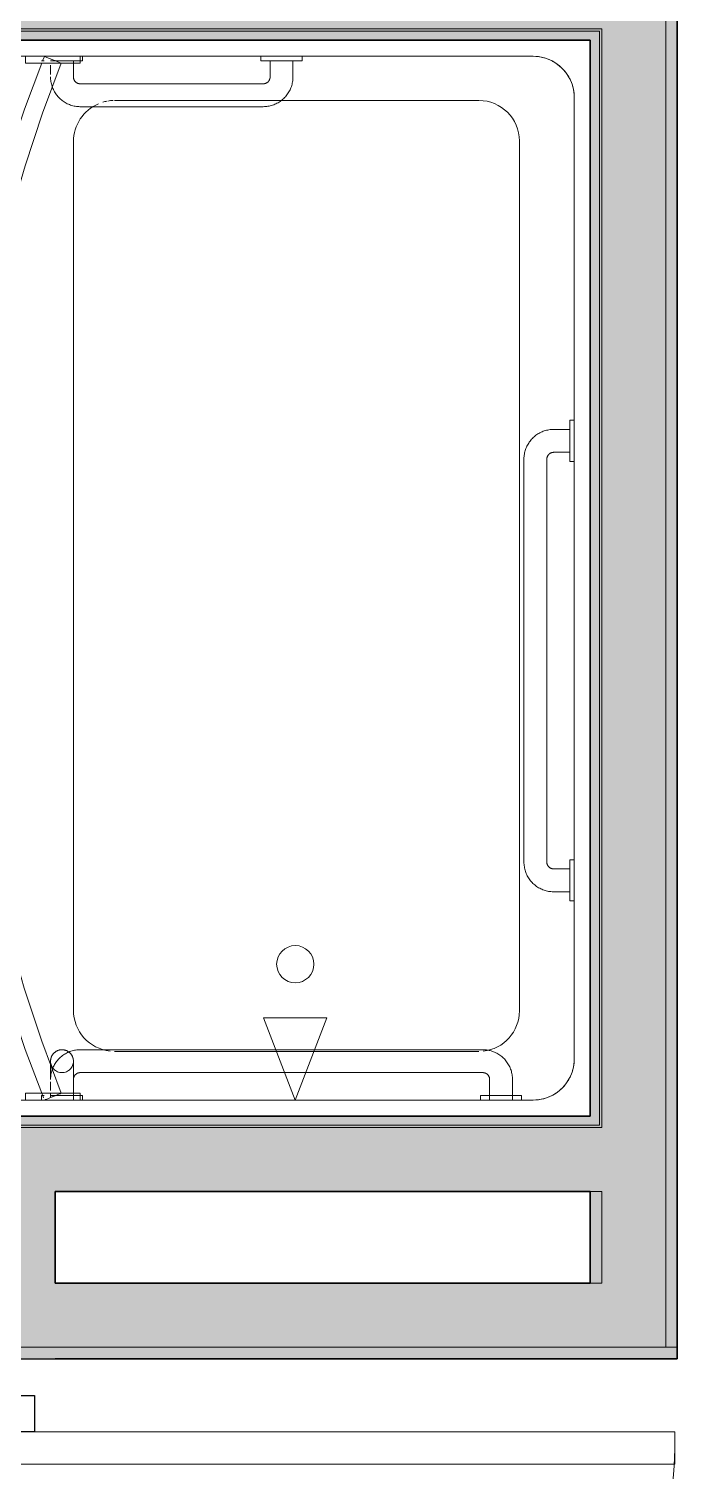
# Model space of a CAD drawing. Header units: inches. Extents: x 6 to 8416, y -388 to 6104.
# Drawn here: x 7042.2 to 7077.7, y 413.3 to 492.1 of the extents above; entities that cross this region are included whole.
import ezdxf

# ---------------------------------------------------------------- set-up
doc = ezdxf.new("R2010")
doc.units = ezdxf.units.IN
doc.header["$MEASUREMENT"] = 0
doc.linetypes.add('Dash 1_16_', pattern=[48, 24, -24])
for name, color, linetype, lineweight in [('A-DOOR', 31, 'Continuous', 18), ('A-DOOR-FRAM', 31, 'Continuous', 25), ('A-GENM', 13, 'Continuous', 18), ('A-WALL', 113, 'Continuous', 25), ('A-WALL-PATT', 111, 'Continuous', 35), ('I-WALL', 2, 'Continuous', 25), ('P-SANR-FIXT', 6, 'Continuous', 18), ('Q-SPCQ', 91, 'Continuous', 18)]:
    doc.layers.add(name, color=color, linetype=linetype, lineweight=lineweight)

# ---------------------------------------------------------------- blocks, each defined once
blk = doc.blocks.new('z Nested-Shower Surround-Tub-Prefab - Variable-V513-LEVEL 3 - PLAN Copy 1 Copy 1')
at = {"layer": 'A-GENM', "lineweight": 9}
for p, q in [((0.125, 33), (0, 33)), ((0, 33), (0, 0)), ((0, 32), (0, 33)), ((0, 33), (0.125, 33)), ((0.125, 0.125), (0.125, 33)), ((0.125, 33), (0.125, 32)), ((60, 33), (59.875, 33)), ((59.875, 33), (59.875, 0.125)), ((59.875, 32), (59.875, 33)), ((59.875, 33), (60, 33)), ((60, 0), (60, 33)), ((60, 33), (60, 32)), ((0, 29.875), (0, 31.865)), ((0.125, 31.865), (0.125, 29.875)), ((59.875, 0.625), (59.875, 31.865)), ((60, 31.865), (60, 0.625)), ((0, 0.625), (0, 29.875)), ((0.125, 29.875), (0.125, 0.625)), ((0, 0), (0, 0.625)), ((0, 0), (60, 0)), ((60, 0), (0, 0)), ((0.125, 0.625), (0.125, 0.312)), ((59.875, 0.125), (0.125, 0.125)), ((0.312, 0.125), (59.688, 0.125)), ((59.875, 0.312), (59.875, 0.625)), ((60, 0.625), (60, 0))]:
    blk.add_line(p, q, dxfattribs=at)
at = {"layer": 'A-GENM'}
for p, q in [((1.5, 32), (0, 32)), ((0, 32), (0, 0)), ((0, 29.875), (0, 32)), ((0.246, 32), (0.625, 32)), ((0.625, 32), (1.5, 32)), ((1.5, 32), (5.826, 32)), ((1.5, 30.75), (1.5, 32)), ((1.5, 30.75), (1.5, 32)), ((1.5, 32), (1.5, 30.75)), ((6.125, 32), (7.228, 32)), ((7.3, 32), (8.252, 32)), ((8.398, 32), (9.275, 32)), ((9.275, 32), (26.125, 32)), ((26.125, 32), (50.725, 32)), ((50.725, 32), (51.148, 32)), ((51.2, 32), (53.966, 32)), ((54.047, 32), (56.125, 32)), ((56.125, 32), (58.5, 32)), ((58.5, 32), (58.5, 30.75)), ((60, 32), (58.5, 32)), ((58.5, 32), (58.5, 30.75)), ((58.5, 30.75), (58.5, 32)), ((58.5, 32), (59.375, 32)), ((59.375, 32), (59.875, 32)), ((60, 0), (60, 32)), ((60, 32), (60, 0.625)), ((1.5, 30), (1.5, 30.75)), ((1.5, 29.25), (1.5, 30.75)), ((1.5, 30.75), (1.5, 30)), ((58.5, 30.75), (58.5, 29.25)), ((58.5, 30.75), (58.5, 29.25)), ((58.5, 29.25), (58.5, 30.75)), ((0, 0.625), (0, 29.875)), ((1.5, 3.75), (1.5, 29.25)), ((58.5, 29.25), (58.5, 3.75)), ((58.5, 29.25), (58.5, 3.75)), ((58.5, 3.75), (58.5, 29.25)), ((1.5, 5.942), (1.5, 29.058)), ((1.5, 29.058), (1.5, 5.942)), ((53.839, 28.873), (6.409, 28.873)), ((4.159, 26.623), (4.159, 17.771)), ((56.089, 18.5), (56.089, 26.623)), ((56.089, 6.712), (56.089, 18.5)), ((4.159, 17.771), (4.159, 15.729)), ((4.159, 15.729), (4.159, 6.712)), ((1.5, 3.75), (1.5, 5.058)), ((1.5, 5.058), (1.5, 3.75)), ((53.877, 4.5), (6.371, 4.5)), ((56.25, 1.5), (3.75, 1.5)), ((56.25, 1.5), (3.75, 1.5)), ((3.75, 1.5), (56.25, 1.5)), ((0, 0), (0, 0.625)), ((0, 0), (60, 0)), ((60, 0), (0, 0)), ((60, 0.625), (60, 0))]:
    blk.add_line(p, q, dxfattribs=at)
blk.add_circle((8.92, 16.75), 1.016, dxfattribs=at)
for centre, radius, start, end in [((6.409, 26.623), 2.25, 90, 173.7582), ((53.839, 26.623), 2.25, 23.01288, 90), ((53.839, 26.623), 2.25, 10.6675, 16.57426), ((53.839, 26.623), 2.25, 1.82866, 9.29916), ((6.371, 6.712), 2.212, 186.09767, 270), ((53.877, 6.712), 2.212, 270, 360), ((3.75, 3.75), 2.25, 180, 195), ((3.75, 3.75), 2.25, 180, 270), ((3.75, 3.75), 2.25, 180, 195), ((3.75, 3.75), 2.25, 195, 200.02868), ((3.75, 3.75), 2.25, 195, 200.02868), ((56.25, 3.75), 2.25, 270, 360), ((56.25, 3.75), 2.25, 339.97132, 345), ((56.25, 3.75), 2.25, 339.97132, 345), ((56.25, 3.75), 2.25, 345, 0), ((56.25, 3.75), 2.25, 345, 360), ((3.75, 3.75), 2.25, 200.02868, 204.97132), ((3.75, 3.75), 2.25, 200.02868, 204.97132), ((3.75, 3.75), 2.25, 204.97132, 210), ((3.75, 3.75), 2.25, 204.97132, 210), ((3.75, 3.75), 2.25, 210, 225), ((3.75, 3.75), 2.25, 210, 225), ((56.25, 3.75), 2.25, 315, 330), ((56.25, 3.75), 2.25, 315, 330), ((56.25, 3.75), 2.25, 330, 335.02868), ((56.25, 3.75), 2.25, 330, 335.02868), ((56.25, 3.75), 2.25, 335.02868, 339.97132), ((56.25, 3.75), 2.25, 335.02868, 339.97132), ((3.75, 3.75), 2.25, 225, 240), ((3.75, 3.75), 2.25, 225, 240), ((3.75, 3.75), 2.25, 240, 245.02868), ((3.75, 3.75), 2.25, 240, 245.02868), ((3.75, 3.75), 2.25, 245.02868, 249.97132), ((3.75, 3.75), 2.25, 245.02868, 249.97132), ((3.75, 3.75), 2.25, 249.97132, 255), ((3.75, 3.75), 2.25, 249.97132, 255), ((3.75, 3.75), 2.25, 255, 270), ((3.75, 3.75), 2.25, 255, 270), ((56.25, 3.75), 2.25, 270, 285), ((56.25, 3.75), 2.25, 270, 285), ((56.25, 3.75), 2.25, 285, 290.02868), ((56.25, 3.75), 2.25, 285, 290.02868), ((56.25, 3.75), 2.25, 290.02868, 294.97132), ((56.25, 3.75), 2.25, 290.02868, 294.97132), ((56.25, 3.75), 2.25, 294.97132, 300), ((56.25, 3.75), 2.25, 294.97132, 300), ((56.25, 3.75), 2.25, 300, 315), ((56.25, 3.75), 2.25, 300, 315)]:
    blk.add_arc(centre, radius, start, end, dxfattribs=at)
blk = doc.blocks.new('z Nested-Shower Grab Bars - Variable-V514-LEVEL 3 - PLAN Copy 1 Copy 1')
at = {"layer": 'A-GENM', "linetype": 'Dash 1_16_', "lineweight": 9}
for p, q in [((0.245, 29.125), (0, 29.125)), ((0, 29.125), (0, 28.974)), ((0, 29.125), (0, 28.974)), ((0.245, 29.125), (0, 29.125)), ((0, 29.125), (0, 28.974)), ((0, 29.125), (0, 28.974)), ((0, 28.795), (0, 28.563)), ((0, 28.795), (0, 28.563)), ((0, 28.795), (0, 28.563)), ((0, 28.795), (0, 28.563)), ((0, 28.625), (0, 28.604)), ((0, 28.625), (0, 28.604)), ((0, 28.604), (0, 28.541)), ((0, 28.604), (0, 28.541)), ((0, 28.541), (0, 27.838)), ((0, 28.541), (0, 28.442)), ((0, 28.503), (0, 28.113)), ((0, 28.503), (0, 28.113)), ((0, 28.503), (0, 28.113)), ((0, 28.442), (0, 28.313)), ((0.375, 28.625), (0.154, 28.625)), ((0.25, 29.087), (0.25, 29.125)), ((0.25, 29.087), (0.25, 29.125)), ((0.25, 29.087), (0.25, 29.125)), ((0.25, 29.087), (0.25, 29.125)), ((0.25, 28.974), (0.25, 29.087)), ((0.25, 28.974), (0.25, 29.087)), ((0.25, 28.974), (0.25, 29.087)), ((0.25, 28.974), (0.25, 29.087)), ((0.25, 28.625), (0.25, 28.442)), ((0.25, 28.625), (0.25, 28.442)), ((0.25, 28.442), (0.25, 28.313)), ((0.25, 28.442), (0.25, 28.313)), ((1.004, 28.625), (0.515, 28.625)), ((1.004, 28.625), (0.515, 28.625)), ((1.143, 28.625), (1.125, 28.625)), ((1.125, 28.625), (1.165, 28.625)), ((1.208, 28.623), (1.143, 28.625)), ((1.165, 28.625), (1.205, 28.625)), ((1.205, 28.625), (1.245, 28.625)), ((1.272, 28.618), (1.208, 28.623)), ((1.245, 28.625), (1.284, 28.625)), ((1.337, 28.611), (1.272, 28.618)), ((1.284, 28.625), (1.324, 28.625)), ((1.324, 28.625), (1.363, 28.625)), ((1.401, 28.601), (1.337, 28.611)), ((1.363, 28.625), (1.401, 28.625)), ((1.401, 28.625), (1.44, 28.625)), ((1.465, 28.589), (1.401, 28.601)), ((1.44, 28.625), (1.477, 28.625)), ((1.528, 28.574), (1.465, 28.589)), ((1.477, 28.625), (1.514, 28.625)), ((1.514, 28.625), (1.551, 28.625)), ((1.591, 28.557), (1.528, 28.574)), ((1.653, 28.537), (1.591, 28.557)), ((1.622, 28.625), (1.656, 28.625)), ((1.714, 28.515), (1.653, 28.537)), ((1.656, 28.625), (1.69, 28.625)), ((1.69, 28.625), (1.722, 28.625)), ((1.774, 28.49), (1.714, 28.515)), ((1.722, 28.625), (1.754, 28.625)), ((1.754, 28.625), (1.784, 28.625)), ((1.833, 28.463), (1.774, 28.49)), ((1.784, 28.625), (1.814, 28.625)), ((1.814, 28.625), (1.842, 28.625)), ((1.891, 28.433), (1.833, 28.463)), ((1.842, 28.625), (1.87, 28.625)), ((1.87, 28.625), (1.896, 28.625)), ((1.948, 28.401), (1.891, 28.433)), ((1.896, 28.625), (1.921, 28.625)), ((1.921, 28.625), (1.944, 28.625)), ((1.944, 28.625), (1.966, 28.625)), ((2.003, 28.367), (1.948, 28.401)), ((2.057, 28.331), (2.003, 28.367)), ((2.057, 28.625), (2.071, 28.625)), ((2.071, 28.625), (2.083, 28.625)), ((2.083, 28.625), (2.094, 28.625)), ((2.124, 28.625), (2.125, 28.625)), ((2.125, 28.625), (2.15, 28.625)), ((2.15, 28.625), (2.175, 28.623)), ((2.175, 28.623), (2.2, 28.621)), ((2.2, 28.621), (2.225, 28.617)), ((2.225, 28.617), (2.249, 28.613)), ((2.249, 28.613), (2.274, 28.607)), ((2.274, 28.607), (2.298, 28.601)), ((2.298, 28.601), (2.322, 28.593)), ((2.322, 28.593), (2.345, 28.585)), ((2.345, 28.585), (2.368, 28.576)), ((2.368, 28.576), (2.391, 28.565)), ((2.391, 28.565), (2.414, 28.554)), ((2.414, 28.554), (2.436, 28.542)), ((2.436, 28.542), (2.457, 28.53)), ((2.457, 28.53), (2.478, 28.516)), ((2.478, 28.516), (2.498, 28.501)), ((2.498, 28.501), (2.518, 28.486)), ((2.518, 28.486), (2.537, 28.47)), ((2.537, 28.47), (2.556, 28.453)), ((2.556, 28.453), (2.573, 28.435)), ((2.573, 28.435), (2.59, 28.417)), ((2.59, 28.417), (2.607, 28.398)), ((2.607, 28.398), (2.622, 28.379)), ((2.622, 28.379), (2.637, 28.358)), ((2.637, 28.358), (2.651, 28.338)), ((55.364, 28.543), (55.303, 28.521)), ((55.426, 28.562), (55.364, 28.543)), ((55.489, 28.578), (55.426, 28.562)), ((55.552, 28.593), (55.489, 28.578)), ((55.616, 28.604), (55.552, 28.593)), ((55.68, 28.613), (55.616, 28.604)), ((55.745, 28.62), (55.68, 28.613)), ((55.81, 28.624), (55.745, 28.62)), ((55.875, 28.625), (55.81, 28.624)), ((56.516, 28.625), (55.998, 28.625)), ((56.75, 29.125), (56.75, 29.087)), ((56.75, 29.125), (56.75, 29.087)), ((56.75, 29.087), (56.75, 28.974)), ((56.75, 29.087), (56.75, 28.974)), ((56.75, 28.604), (56.75, 28.625)), ((56.75, 28.604), (56.75, 28.625)), ((56.75, 28.541), (56.75, 28.604)), ((56.75, 28.541), (56.75, 28.604)), ((56.75, 28.162), (56.75, 28.541)), ((56.75, 28.313), (56.75, 28.541)), ((57, 28.974), (57, 29.125)), ((57, 28.974), (57, 29.125)), ((57, 28.563), (57, 28.795)), ((57, 28.563), (57, 28.795)), ((57, 28.113), (57, 28.503)), ((57, 28.113), (57, 28.503)), ((0, 28.313), (0, 28.162)), ((0, 28.162), (0, 28)), ((0, 28), (0, 27.749)), ((0, 28), (0, 27.838)), ((0, 28), (0, 27.749)), ((0, 28), (0, 27.749)), ((0, 27.838), (0, 27.688)), ((0, 27.838), (0, 27.688)), ((0, 27.709), (0, 27.438)), ((0, 27.709), (0, 27.438)), ((0, 27.709), (0, 27.438)), ((0, 27.688), (0, 27.558)), ((0, 27.688), (0, 27.558)), ((0.25, 28.313), (0.25, 28)), ((0.25, 28.313), (0.25, 28.162)), ((0.25, 28.113), (0.25, 28.291)), ((0.25, 28.162), (0.25, 28)), ((0.25, 28), (0.25, 27.838)), ((0.25, 28), (0.25, 27.838)), ((0.25, 27.749), (0.25, 27.991)), ((0.25, 27.838), (0.25, 27.688)), ((0.25, 27.838), (0.25, 27.688)), ((0.25, 26.875), (0.25, 27.709)), ((0.25, 27.688), (0.25, 27.375)), ((0.25, 27.688), (0.25, 27.375)), ((0.25, 26.875), (0.25, 27.687)), ((0.25, 26.875), (0.25, 27.687)), ((2.109, 28.293), (2.057, 28.331)), ((2.16, 28.252), (2.109, 28.293)), ((2.21, 28.21), (2.16, 28.252)), ((2.257, 28.166), (2.21, 28.21)), ((2.303, 28.119), (2.257, 28.166)), ((2.347, 28.072), (2.303, 28.119)), ((2.389, 28.022), (2.347, 28.072)), ((2.428, 27.97), (2.389, 28.022)), ((2.466, 27.918), (2.428, 27.97)), ((2.502, 27.863), (2.466, 27.918)), ((2.535, 27.807), (2.502, 27.863)), ((2.566, 27.75), (2.535, 27.807)), ((2.583, 27.574), (2.565, 27.556)), ((2.595, 27.692), (2.566, 27.75)), ((2.599, 27.593), (2.583, 27.574)), ((2.622, 27.633), (2.595, 27.692)), ((2.615, 27.612), (2.599, 27.593)), ((2.63, 27.632), (2.615, 27.612)), ((2.646, 27.572), (2.622, 27.633)), ((2.645, 27.653), (2.63, 27.632)), ((2.658, 27.674), (2.645, 27.653)), ((2.651, 28.338), (2.664, 28.316)), ((2.671, 27.695), (2.658, 27.674)), ((2.664, 28.316), (2.676, 28.295)), ((2.682, 27.717), (2.671, 27.695)), ((2.676, 28.295), (2.688, 28.272)), ((2.693, 27.74), (2.682, 27.717)), ((2.688, 28.272), (2.698, 28.25)), ((2.703, 27.763), (2.693, 27.74)), ((2.698, 28.25), (2.708, 28.226)), ((2.712, 27.786), (2.703, 27.763)), ((2.708, 28.226), (2.716, 28.203)), ((2.72, 27.81), (2.712, 27.786)), ((2.716, 28.203), (2.724, 28.179)), ((2.727, 27.834), (2.72, 27.81)), ((2.724, 28.179), (2.73, 28.155)), ((2.734, 27.858), (2.727, 27.834)), ((2.73, 28.155), (2.736, 28.131)), ((2.739, 27.882), (2.734, 27.858)), ((2.736, 28.131), (2.741, 28.106)), ((2.743, 27.907), (2.739, 27.882)), ((2.741, 28.106), (2.745, 28.082)), ((2.746, 27.932), (2.743, 27.907)), ((2.745, 28.082), (2.747, 28.057)), ((2.749, 27.957), (2.746, 27.932)), ((2.747, 28.057), (2.749, 28.032)), ((2.749, 28.032), (2.75, 28.007)), ((2.75, 27.982), (2.749, 27.957)), ((2.75, 28.007), (2.75, 27.982)), ((56.75, 28.162), (56.75, 28.313)), ((56.75, 28), (56.75, 28.162)), ((56.75, 28), (56.75, 28.162)), ((56.75, 27.838), (56.75, 28)), ((56.75, 27.838), (56.75, 28)), ((56.75, 27.688), (56.75, 27.838)), ((56.75, 27.688), (56.75, 27.838)), ((56.75, 27.709), (56.75, 26.875)), ((56.75, 27.375), (56.75, 27.688)), ((56.75, 27.375), (56.75, 27.688)), ((56.75, 27.687), (56.75, 26.875)), ((57, 27.749), (57, 28)), ((57, 27.749), (57, 28)), ((57, 27.438), (57, 27.709)), ((57, 27.438), (57, 27.709)), ((0, 27.558), (0, 27.459)), ((0, 27.558), (0, 27.459)), ((0, 27.459), (0, 27.396)), ((0, 27.459), (0, 27.396)), ((0, 27.438), (0, 27.205)), ((0, 27.438), (0, 27.205)), ((0, 27.438), (0, 27.205)), ((0, 27.438), (0, 27.205)), ((0, 27.396), (0, 27.375)), ((0, 27.396), (0, 27.375)), ((0, 27.375), (1.125, 27.375)), ((0, 27.205), (0, 27.026)), ((0, 27.205), (0, 27.026)), ((0, 27.205), (0, 27.026)), ((0, 27.205), (0, 27.026)), ((0, 27.026), (0, 26.913)), ((0, 27.026), (0, 26.913)), ((0, 27.026), (0, 26.913)), ((0, 27.026), (0, 26.913)), ((0, 26.913), (0, 26.875)), ((0, 26.913), (0, 26.875)), ((0, 26.913), (0, 26.875)), ((0, 26.913), (0, 26.875)), ((0, 26.875), (0.25, 26.875)), ((0, 26.875), (0.25, 26.875)), ((0.25, 26.875), (0.25, 27.438)), ((0.25, 27.375), (1.125, 27.375)), ((1.5, 27), (1.5, 15.826)), ((1.972, 27.375), (1.95, 27.375)), ((1.993, 27.375), (1.972, 27.375)), ((2.012, 27.375), (1.993, 27.375)), ((2.03, 27.375), (2.012, 27.375)), ((2.046, 27.375), (2.03, 27.375)), ((2.061, 27.375), (2.046, 27.375)), ((2.074, 27.375), (2.061, 27.375)), ((2.086, 27.375), (2.074, 27.375)), ((2.096, 27.375), (2.086, 27.375)), ((2.105, 27.375), (2.096, 27.375)), ((2.112, 27.375), (2.105, 27.375)), ((2.118, 27.375), (2.112, 27.375)), ((2.122, 27.375), (2.118, 27.375)), ((2.124, 27.375), (2.122, 27.375)), ((2.125, 27.375), (2.124, 27.375)), ((2.188, 27.378), (2.163, 27.376)), ((2.213, 27.381), (2.188, 27.378)), ((2.238, 27.385), (2.213, 27.381)), ((2.262, 27.39), (2.238, 27.385)), ((2.287, 27.396), (2.262, 27.39)), ((2.311, 27.403), (2.287, 27.396)), ((2.334, 27.411), (2.311, 27.403)), ((2.358, 27.42), (2.334, 27.411)), ((2.381, 27.43), (2.358, 27.42)), ((2.403, 27.44), (2.381, 27.43)), ((2.426, 27.452), (2.403, 27.44)), ((2.447, 27.464), (2.426, 27.452)), ((2.468, 27.478), (2.447, 27.464)), ((2.489, 27.492), (2.468, 27.478)), ((2.509, 27.507), (2.489, 27.492)), ((2.528, 27.523), (2.509, 27.507)), ((2.547, 27.539), (2.528, 27.523)), ((2.565, 27.556), (2.547, 27.539)), ((2.75, 16.306), (2.75, 27)), ((54.25, 27), (54.25, 17)), ((55.5, 17), (55.5, 27)), ((55.875, 27.375), (56.75, 27.375)), ((56.75, 26.875), (57, 26.875)), ((57, 27.205), (57, 27.438)), ((57, 27.205), (57, 27.438)), ((57, 27.026), (57, 27.205)), ((57, 27.026), (57, 27.205)), ((57, 26.913), (57, 27.026)), ((57, 26.913), (57, 27.026)), ((57, 26.875), (57, 26.913)), ((57, 26.875), (57, 26.913)), ((56.75, 16.625), (55.875, 16.625)), ((57, 17.125), (56.75, 17.125)), ((56.75, 17.125), (56.75, 16.313)), ((56.75, 17.125), (56.75, 14.875)), ((56.75, 16.313), (56.75, 16.625)), ((56.75, 15.375), (56.75, 16.625)), ((57, 17.087), (57, 17.125)), ((57, 17.087), (57, 17.125)), ((57, 16.974), (57, 17.087)), ((57, 16.974), (57, 17.087)), ((57, 16.795), (57, 16.974)), ((57, 16.795), (57, 16.974)), ((57, 16.563), (57, 16.795)), ((57, 16.563), (57, 16.795)), ((57, 16.291), (57, 16.563)), ((57, 16.291), (57, 16.563)), ((1.5, 15.826), (1.5, 14.674)), ((2.75, 14.194), (2.75, 16.306)), ((56.75, 16.162), (56.75, 16.313)), ((56.75, 16), (56.75, 16.162)), ((56.75, 15.838), (56.75, 16)), ((56.75, 15.688), (56.75, 15.838)), ((57, 16), (57, 16.291)), ((57, 16), (57, 16.291)), ((57, 15.709), (57, 16)), ((57, 15.709), (57, 16)), ((55.875, 15.375), (56.75, 15.375)), ((56.75, 15.375), (56.75, 15.688)), ((56.75, 15.687), (56.75, 14.875)), ((57, 15.438), (57, 15.709)), ((57, 15.438), (57, 15.709)), ((57, 15.205), (57, 15.438)), ((57, 15.205), (57, 15.438)), ((57, 15.026), (57, 15.205)), ((57, 15.026), (57, 15.205)), ((57, 14.913), (57, 15.026)), ((57, 14.913), (57, 15.026)), ((1.5, 14.674), (1.5, 5)), ((2.75, 5), (2.75, 14.194)), ((56.75, 14.875), (57, 14.875)), ((57, 14.875), (57, 14.913)), ((57, 14.875), (57, 14.913)), ((0.25, 5.125), (0, 5.125)), ((0, 5.125), (0, 5.087)), ((0, 5.125), (0, 5.087)), ((0, 5.087), (0, 4.974)), ((0, 5.087), (0, 4.974)), ((0, 4.974), (0, 4.795)), ((0, 4.974), (0, 4.795)), ((0, 4.795), (0, 4.563)), ((0, 4.795), (0, 4.563)), ((0.25, 2.875), (0.25, 5.125)), ((0.25, 4.563), (0.25, 5.125)), ((1.125, 4.625), (0, 4.625)), ((0, 4.625), (0, 4.604)), ((0, 4.625), (0, 4.604)), ((0, 4.604), (0, 4.541)), ((0, 4.604), (0, 4.541)), ((0, 4.563), (0, 4.291)), ((0, 4.541), (0, 4.442)), ((0, 4.541), (0, 4.442)), ((0, 4.442), (0, 3.558)), ((0, 4.442), (0, 4.313)), ((0, 4.313), (0, 4.162)), ((0, 4.291), (0, 4)), ((0, 4.162), (0, 4)), ((0, 4), (0, 3.709)), ((0, 4), (0, 3.838)), ((0, 3.838), (0, 3.688)), ((0, 3.709), (0, 3.438)), ((0, 3.688), (0, 3.558)), ((0, 3.558), (0, 3.459)), ((0, 3.558), (0, 3.459)), ((0, 3.459), (0, 3.396)), ((0, 3.459), (0, 3.396)), ((0, 3.438), (0, 3.205)), ((0, 3.438), (0, 3.205)), ((0, 3.396), (0, 3.375)), ((0, 3.396), (0, 3.375)), ((0, 3.375), (1.125, 3.375)), ((0, 3.205), (0, 3.026)), ((0, 3.205), (0, 3.026)), ((0.25, 2.875), (0.25, 3.438)), ((0, 3.026), (0, 2.913)), ((0, 3.026), (0, 2.913)), ((0, 2.913), (0, 2.875)), ((0, 2.913), (0, 2.875)), ((0, 2.875), (0.25, 2.875)), ((35, 2.75), (13, 2.75)), ((35, 2.75), (13, 2.75)), ((11.375, 1.125), (11.375, 0.25)), ((11.375, 1.125), (11.375, 0.25)), ((12.625, 0.25), (12.625, 1.125)), ((12.625, 0.25), (12.625, 1.125)), ((13, 1.5), (35, 1.5)), ((13, 1.5), (35, 1.5)), ((35.375, 1.125), (35.375, 0.25)), ((35.375, 1.125), (35.375, 0.25)), ((36.625, 0.25), (36.625, 1.125)), ((36.625, 0.25), (36.625, 1.125)), ((10.875, 0.25), (10.875, 0)), ((11.687, 0.25), (10.875, 0.25)), ((11.687, 0.25), (10.875, 0.25)), ((10.875, 0.25), (10.875, 0)), ((13.125, 0.25), (10.875, 0.25)), ((11.687, 0.25), (10.875, 0.25)), ((10.875, 0), (10.913, 0)), ((10.875, 0), (10.913, 0)), ((10.875, 0), (10.913, 0)), ((10.875, 0), (10.913, 0)), ((10.913, 0), (11.026, 0)), ((10.913, 0), (11.026, 0)), ((10.913, 0), (11.026, 0)), ((10.913, 0), (11.026, 0)), ((11.026, 0), (11.205, 0)), ((11.026, 0), (11.205, 0)), ((11.026, 0), (11.205, 0)), ((11.026, 0), (11.205, 0)), ((11.205, 0), (11.438, 0)), ((11.205, 0), (11.438, 0)), ((11.205, 0), (11.438, 0)), ((11.205, 0), (11.438, 0)), ((11.375, 0.25), (11.688, 0.25)), ((11.375, 0.25), (11.688, 0.25)), ((11.375, 0.25), (11.688, 0.25)), ((11.375, 0.25), (12.625, 0.25)), ((11.438, 0), (11.709, 0)), ((11.438, 0), (11.709, 0)), ((11.438, 0), (11.709, 0)), ((11.438, 0), (11.709, 0)), ((11.688, 0.25), (12.313, 0.25)), ((11.688, 0.25), (11.838, 0.25)), ((11.688, 0.25), (11.838, 0.25)), ((11.709, 0), (12, 0)), ((11.709, 0), (12, 0)), ((11.709, 0), (12, 0)), ((11.709, 0), (12, 0)), ((11.838, 0.25), (12, 0.25)), ((11.838, 0.25), (12, 0.25)), ((12, 0.25), (12.162, 0.25)), ((12, 0.25), (12.162, 0.25)), ((12, 0), (12.291, 0)), ((12, 0), (12.291, 0)), ((12, 0), (12.291, 0)), ((12, 0), (12.291, 0)), ((12.162, 0.25), (12.313, 0.25)), ((12.162, 0.25), (12.313, 0.25)), ((12.291, 0), (12.563, 0)), ((12.291, 0), (12.563, 0)), ((12.291, 0), (12.563, 0)), ((12.291, 0), (12.563, 0)), ((13.125, 0.25), (12.313, 0.25)), ((13.125, 0.25), (12.313, 0.25)), ((12.313, 0.25), (12.625, 0.25)), ((12.313, 0.25), (12.625, 0.25)), ((13.125, 0.25), (12.313, 0.25)), ((12.313, 0.25), (12.625, 0.25)), ((12.563, 0), (12.795, 0)), ((12.563, 0), (12.795, 0)), ((12.563, 0), (12.795, 0)), ((12.563, 0), (12.795, 0)), ((12.795, 0), (12.974, 0)), ((12.795, 0), (12.974, 0)), ((12.795, 0), (12.974, 0)), ((12.795, 0), (12.974, 0)), ((12.974, 0), (13.087, 0)), ((12.974, 0), (13.087, 0)), ((12.974, 0), (13.087, 0)), ((12.974, 0), (13.087, 0)), ((13.087, 0), (13.125, 0)), ((13.087, 0), (13.125, 0)), ((13.087, 0), (13.125, 0)), ((13.087, 0), (13.125, 0)), ((13.125, 0), (13.125, 0.25)), ((13.125, 0), (13.125, 0.25)), ((34.875, 0.25), (34.875, 0)), ((35.687, 0.25), (34.875, 0.25)), ((35.687, 0.25), (34.875, 0.25)), ((34.875, 0.25), (34.875, 0)), ((37.125, 0.25), (34.875, 0.25)), ((35.687, 0.25), (34.875, 0.25)), ((34.875, 0), (34.913, 0)), ((34.875, 0), (34.913, 0)), ((34.875, 0), (34.913, 0)), ((34.875, 0), (34.913, 0)), ((34.913, 0), (35.026, 0)), ((34.913, 0), (35.026, 0)), ((34.913, 0), (35.026, 0)), ((34.913, 0), (35.026, 0)), ((35.026, 0), (35.205, 0)), ((35.026, 0), (35.205, 0)), ((35.026, 0), (35.205, 0)), ((35.026, 0), (35.205, 0)), ((35.205, 0), (35.438, 0)), ((35.205, 0), (35.438, 0)), ((35.205, 0), (35.438, 0)), ((35.205, 0), (35.438, 0)), ((35.375, 0.25), (35.688, 0.25)), ((35.375, 0.25), (35.688, 0.25)), ((35.375, 0.25), (36.625, 0.25)), ((35.375, 0.25), (35.688, 0.25)), ((35.438, 0), (35.709, 0)), ((35.438, 0), (35.709, 0)), ((35.438, 0), (35.709, 0)), ((35.438, 0), (35.709, 0)), ((35.688, 0.25), (35.838, 0.25)), ((35.688, 0.25), (36.313, 0.25)), ((35.688, 0.25), (35.838, 0.25)), ((35.709, 0), (36, 0)), ((35.709, 0), (36, 0)), ((35.709, 0), (36, 0)), ((35.709, 0), (36, 0)), ((35.838, 0.25), (36, 0.25)), ((35.838, 0.25), (36, 0.25)), ((36, 0.25), (36.162, 0.25)), ((36, 0.25), (36.162, 0.25)), ((36, 0), (36.291, 0)), ((36, 0), (36.291, 0)), ((36, 0), (36.291, 0)), ((36, 0), (36.291, 0)), ((36.162, 0.25), (36.313, 0.25)), ((36.162, 0.25), (36.313, 0.25)), ((36.291, 0), (36.563, 0)), ((36.291, 0), (36.563, 0)), ((36.291, 0), (36.563, 0)), ((36.291, 0), (36.563, 0)), ((37.125, 0.25), (36.313, 0.25)), ((37.125, 0.25), (36.313, 0.25)), ((36.313, 0.25), (36.625, 0.25)), ((36.313, 0.25), (36.625, 0.25)), ((37.125, 0.25), (36.313, 0.25)), ((36.313, 0.25), (36.625, 0.25)), ((36.563, 0), (36.795, 0)), ((36.563, 0), (36.795, 0)), ((36.563, 0), (36.795, 0)), ((36.563, 0), (36.795, 0)), ((36.795, 0), (36.974, 0)), ((36.795, 0), (36.974, 0)), ((36.795, 0), (36.974, 0)), ((36.795, 0), (36.974, 0)), ((36.974, 0), (37.087, 0)), ((36.974, 0), (37.087, 0)), ((36.974, 0), (37.087, 0)), ((36.974, 0), (37.087, 0)), ((37.087, 0), (37.125, 0)), ((37.087, 0), (37.125, 0)), ((37.087, 0), (37.125, 0)), ((37.087, 0), (37.125, 0)), ((37.125, 0), (37.125, 0.25)), ((37.125, 0), (37.125, 0.25))]:
    blk.add_line(p, q, dxfattribs=at)
at = {"layer": 'A-GENM', "linetype": 'Dash 1_16_', "lineweight": 9, "flags": 128}
for points in [[(1.551, 28.625), (1.587, 28.625), (1.622, 28.625)], [(1.966, 28.625), (1.987, 28.625), (2.007, 28.625), (2.025, 28.625), (2.042, 28.625), (2.057, 28.625)], [(2.094, 28.625), (2.103, 28.625), (2.11, 28.625), (2.116, 28.625), (2.121, 28.625), (2.124, 28.625)], [(55.303, 28.521), (55.242, 28.497), (55.183, 28.47), (55.125, 28.441), (55.068, 28.41), (55.012, 28.377), (54.957, 28.341), (54.905, 28.303), (54.853, 28.264), (54.803, 28.222), (54.756, 28.178), (54.709, 28.132), (54.665, 28.085), (54.623, 28.035), (54.582, 27.984), (54.544, 27.932), (54.508, 27.878), (54.474, 27.823), (54.442, 27.766), (54.412, 27.708), (54.385, 27.649), (54.36, 27.589), (54.338, 27.528), (54.318, 27.466), (54.301, 27.403), (54.286, 27.34), (54.274, 27.276), (54.264, 27.212), (54.257, 27.147), (54.252, 27.083), (54.25, 27.018), (54.25, 27)], [(2.75, 27), (2.749, 27.065), (2.745, 27.13), (2.738, 27.195), (2.729, 27.259), (2.718, 27.323), (2.703, 27.386), (2.687, 27.449), (2.668, 27.511), (2.646, 27.572)], [(1.125, 27.375), (1.14, 27.375), (1.155, 27.374), (1.17, 27.372), (1.185, 27.37), (1.2, 27.368), (1.214, 27.364), (1.229, 27.36), (1.243, 27.356), (1.257, 27.351), (1.271, 27.345), (1.285, 27.339), (1.298, 27.333), (1.311, 27.325), (1.324, 27.318), (1.337, 27.31), (1.349, 27.301), (1.361, 27.292), (1.372, 27.282), (1.383, 27.272), (1.394, 27.261), (1.404, 27.25), (1.414, 27.239), (1.423, 27.227), (1.432, 27.215), (1.441, 27.203), (1.448, 27.19), (1.456, 27.177), (1.463, 27.163), (1.469, 27.15), (1.475, 27.136), (1.48, 27.122), (1.484, 27.108), (1.488, 27.093), (1.492, 27.078), (1.495, 27.064), (1.497, 27.049), (1.498, 27.034), (1.5, 27.019), (1.5, 27.004), (1.5, 27)], [(1.95, 27.375), (1.927, 27.375), (1.903, 27.375), (1.877, 27.375), (1.85, 27.375), (1.822, 27.375), (1.792, 27.375), (1.762, 27.375), (1.731, 27.375), (1.699, 27.375), (1.665, 27.375), (1.631, 27.375), (1.596, 27.375), (1.561, 27.375), (1.524, 27.375), (1.487, 27.375), (1.45, 27.375), (1.412, 27.375), (1.373, 27.375), (1.334, 27.375), (1.295, 27.375), (1.255, 27.375), (1.216, 27.375), (1.176, 27.375), (1.136, 27.375), (1.125, 27.375)], [(2.163, 27.376), (2.138, 27.375), (2.125, 27.375)], [(55.5, 27), (55.5, 27.015), (55.501, 27.03), (55.503, 27.045), (55.505, 27.06), (55.507, 27.075), (55.511, 27.089), (55.515, 27.104), (55.519, 27.118), (55.524, 27.132), (55.53, 27.146), (55.536, 27.16), (55.542, 27.173), (55.55, 27.186), (55.557, 27.199), (55.565, 27.212), (55.574, 27.224), (55.583, 27.236), (55.593, 27.247), (55.603, 27.258), (55.614, 27.269), (55.625, 27.279), (55.636, 27.289), (55.648, 27.298), (55.66, 27.307), (55.672, 27.316), (55.685, 27.323), (55.698, 27.331), (55.712, 27.338), (55.725, 27.344), (55.739, 27.35), (55.753, 27.355), (55.767, 27.359), (55.782, 27.363), (55.797, 27.367), (55.811, 27.37), (55.826, 27.372), (55.841, 27.373), (55.856, 27.375), (55.871, 27.375), (55.875, 27.375)], [(54.25, 17), (54.251, 16.935), (54.255, 16.87), (54.262, 16.805), (54.271, 16.741), (54.282, 16.677), (54.297, 16.614), (54.313, 16.551), (54.332, 16.489), (54.354, 16.428), (54.378, 16.367), (54.405, 16.308), (54.434, 16.25), (54.465, 16.193), (54.498, 16.137), (54.534, 16.082), (54.572, 16.03), (54.611, 15.978), (54.653, 15.928), (54.697, 15.881), (54.743, 15.834), (54.79, 15.79), (54.84, 15.748), (54.891, 15.707), (54.943, 15.669), (54.997, 15.633), (55.052, 15.599), (55.109, 15.567), (55.167, 15.537), (55.226, 15.51), (55.286, 15.485), (55.347, 15.463), (55.409, 15.443), (55.472, 15.426), (55.535, 15.411), (55.599, 15.399), (55.663, 15.389), (55.728, 15.382), (55.792, 15.377), (55.857, 15.375), (55.875, 15.375)], [(55.875, 16.625), (55.86, 16.625), (55.845, 16.626), (55.83, 16.628), (55.815, 16.63), (55.8, 16.632), (55.786, 16.636), (55.771, 16.64), (55.757, 16.644), (55.743, 16.649), (55.729, 16.655), (55.715, 16.661), (55.702, 16.667), (55.689, 16.675), (55.676, 16.682), (55.663, 16.69), (55.651, 16.699), (55.639, 16.708), (55.628, 16.718), (55.617, 16.728), (55.606, 16.739), (55.596, 16.75), (55.586, 16.761), (55.577, 16.773), (55.568, 16.785), (55.559, 16.797), (55.552, 16.81), (55.544, 16.823), (55.537, 16.837), (55.531, 16.85), (55.525, 16.864), (55.52, 16.878), (55.516, 16.892), (55.512, 16.907), (55.508, 16.922), (55.505, 16.936), (55.503, 16.951), (55.502, 16.966), (55.5, 16.981), (55.5, 16.996), (55.5, 17)], [(1.5, 5), (1.5, 4.985), (1.499, 4.97), (1.497, 4.955), (1.495, 4.94), (1.493, 4.925), (1.489, 4.911), (1.485, 4.896), (1.481, 4.882), (1.476, 4.868), (1.47, 4.854), (1.464, 4.84), (1.458, 4.827), (1.45, 4.814), (1.443, 4.801), (1.435, 4.788), (1.426, 4.776), (1.417, 4.764), (1.407, 4.753), (1.397, 4.742), (1.386, 4.731), (1.375, 4.721), (1.364, 4.711), (1.352, 4.702), (1.34, 4.693), (1.328, 4.684), (1.315, 4.677), (1.302, 4.669), (1.288, 4.662), (1.275, 4.656), (1.261, 4.65), (1.247, 4.645), (1.233, 4.641), (1.218, 4.637), (1.203, 4.633), (1.189, 4.63), (1.174, 4.628), (1.159, 4.627), (1.144, 4.625), (1.129, 4.625), (1.125, 4.625)], [(1.125, 3.375), (1.19, 3.376), (1.255, 3.38), (1.32, 3.387), (1.384, 3.396), (1.448, 3.407), (1.511, 3.422), (1.574, 3.438), (1.636, 3.457), (1.697, 3.479), (1.758, 3.503), (1.817, 3.53), (1.875, 3.559), (1.932, 3.59), (1.988, 3.623), (2.043, 3.659), (2.095, 3.697), (2.147, 3.736), (2.197, 3.778), (2.244, 3.822), (2.291, 3.868), (2.335, 3.915), (2.377, 3.965), (2.418, 4.016), (2.456, 4.068), (2.492, 4.122), (2.526, 4.177), (2.558, 4.234), (2.588, 4.292), (2.615, 4.351), (2.64, 4.411), (2.662, 4.472), (2.682, 4.534), (2.699, 4.597), (2.714, 4.66), (2.726, 4.724), (2.736, 4.788), (2.743, 4.853), (2.748, 4.917), (2.75, 4.982), (2.75, 5)], [(13, 2.75), (12.935, 2.749), (12.87, 2.745), (12.805, 2.738), (12.741, 2.729), (12.677, 2.718), (12.614, 2.703), (12.551, 2.687), (12.489, 2.668), (12.428, 2.646), (12.367, 2.622), (12.308, 2.595), (12.25, 2.566), (12.193, 2.535), (12.137, 2.502), (12.082, 2.466), (12.03, 2.428), (11.978, 2.389), (11.928, 2.347), (11.881, 2.303), (11.834, 2.257), (11.79, 2.21), (11.748, 2.16), (11.707, 2.109), (11.669, 2.057), (11.633, 2.003), (11.599, 1.948), (11.567, 1.891), (11.537, 1.833), (11.51, 1.774), (11.485, 1.714), (11.463, 1.653), (11.443, 1.591), (11.426, 1.528), (11.411, 1.465), (11.399, 1.401), (11.389, 1.337), (11.382, 1.272), (11.377, 1.208), (11.375, 1.143), (11.375, 1.125)], [(13, 2.75), (12.935, 2.749), (12.87, 2.745), (12.805, 2.738), (12.741, 2.729), (12.677, 2.718), (12.614, 2.703), (12.551, 2.687), (12.489, 2.668), (12.428, 2.646), (12.367, 2.622), (12.308, 2.595), (12.25, 2.566), (12.193, 2.535), (12.137, 2.502), (12.082, 2.466), (12.03, 2.428), (11.978, 2.389), (11.928, 2.347), (11.881, 2.303), (11.834, 2.257), (11.79, 2.21), (11.748, 2.16), (11.707, 2.109), (11.669, 2.057), (11.633, 2.003), (11.599, 1.948), (11.567, 1.891), (11.537, 1.833), (11.51, 1.774), (11.485, 1.714), (11.463, 1.653), (11.443, 1.591), (11.426, 1.528), (11.411, 1.465), (11.399, 1.401), (11.389, 1.337), (11.382, 1.272), (11.377, 1.208), (11.375, 1.143), (11.375, 1.125)], [(36.625, 1.125), (36.624, 1.19), (36.62, 1.255), (36.613, 1.32), (36.604, 1.384), (36.593, 1.448), (36.578, 1.511), (36.562, 1.574), (36.543, 1.636), (36.521, 1.697), (36.497, 1.758), (36.47, 1.817), (36.441, 1.875), (36.41, 1.932), (36.377, 1.988), (36.341, 2.043), (36.303, 2.095), (36.264, 2.147), (36.222, 2.197), (36.178, 2.244), (36.132, 2.291), (36.085, 2.335), (36.035, 2.377), (35.984, 2.418), (35.932, 2.456), (35.878, 2.492), (35.823, 2.526), (35.766, 2.558), (35.708, 2.588), (35.649, 2.615), (35.589, 2.64), (35.528, 2.662), (35.466, 2.682), (35.403, 2.699), (35.34, 2.714), (35.276, 2.726), (35.212, 2.736), (35.147, 2.743), (35.083, 2.748), (35.018, 2.75), (35, 2.75)], [(36.625, 1.125), (36.624, 1.19), (36.62, 1.255), (36.613, 1.32), (36.604, 1.384), (36.593, 1.448), (36.578, 1.511), (36.562, 1.574), (36.543, 1.636), (36.521, 1.697), (36.497, 1.758), (36.47, 1.817), (36.441, 1.875), (36.41, 1.932), (36.377, 1.988), (36.341, 2.043), (36.303, 2.095), (36.264, 2.147), (36.222, 2.197), (36.178, 2.244), (36.132, 2.291), (36.085, 2.335), (36.035, 2.377), (35.984, 2.418), (35.932, 2.456), (35.878, 2.492), (35.823, 2.526), (35.766, 2.558), (35.708, 2.588), (35.649, 2.615), (35.589, 2.64), (35.528, 2.662), (35.466, 2.682), (35.403, 2.699), (35.34, 2.714), (35.276, 2.726), (35.212, 2.736), (35.147, 2.743), (35.083, 2.748), (35.018, 2.75), (35, 2.75)], [(12.625, 1.125), (12.625, 1.14), (12.626, 1.155), (12.628, 1.17), (12.63, 1.185), (12.632, 1.2), (12.636, 1.214), (12.64, 1.229), (12.644, 1.243), (12.649, 1.257), (12.655, 1.271), (12.661, 1.285), (12.667, 1.298), (12.675, 1.311), (12.682, 1.324), (12.69, 1.337), (12.699, 1.349), (12.708, 1.361), (12.718, 1.372), (12.728, 1.383), (12.739, 1.394), (12.75, 1.404), (12.761, 1.414), (12.773, 1.423), (12.785, 1.432), (12.797, 1.441), (12.81, 1.448), (12.823, 1.456), (12.837, 1.463), (12.85, 1.469), (12.864, 1.475), (12.878, 1.48), (12.892, 1.484), (12.907, 1.488), (12.922, 1.492), (12.936, 1.495), (12.951, 1.497), (12.966, 1.498), (12.981, 1.5), (12.996, 1.5), (13, 1.5)], [(12.625, 1.125), (12.625, 1.14), (12.626, 1.155), (12.628, 1.17), (12.63, 1.185), (12.632, 1.2), (12.636, 1.214), (12.64, 1.229), (12.644, 1.243), (12.649, 1.257), (12.655, 1.271), (12.661, 1.285), (12.667, 1.298), (12.675, 1.311), (12.682, 1.324), (12.69, 1.337), (12.699, 1.349), (12.708, 1.361), (12.718, 1.372), (12.728, 1.383), (12.739, 1.394), (12.75, 1.404), (12.761, 1.414), (12.773, 1.423), (12.785, 1.432), (12.797, 1.441), (12.81, 1.448), (12.823, 1.456), (12.837, 1.463), (12.85, 1.469), (12.864, 1.475), (12.878, 1.48), (12.892, 1.484), (12.907, 1.488), (12.922, 1.492), (12.936, 1.495), (12.951, 1.497), (12.966, 1.498), (12.981, 1.5), (12.996, 1.5), (13, 1.5)], [(35, 1.5), (35.015, 1.5), (35.03, 1.499), (35.045, 1.497), (35.06, 1.495), (35.075, 1.493), (35.089, 1.489), (35.104, 1.485), (35.118, 1.481), (35.132, 1.476), (35.146, 1.47), (35.16, 1.464), (35.173, 1.458), (35.186, 1.45), (35.199, 1.443), (35.212, 1.435), (35.224, 1.426), (35.236, 1.417), (35.247, 1.407), (35.258, 1.397), (35.269, 1.386), (35.279, 1.375), (35.289, 1.364), (35.298, 1.352), (35.307, 1.34), (35.316, 1.328), (35.323, 1.315), (35.331, 1.302), (35.338, 1.288), (35.344, 1.275), (35.35, 1.261), (35.355, 1.247), (35.359, 1.233), (35.363, 1.218), (35.367, 1.203), (35.37, 1.189), (35.372, 1.174), (35.373, 1.159), (35.375, 1.144), (35.375, 1.129), (35.375, 1.125)], [(35, 1.5), (35.015, 1.5), (35.03, 1.499), (35.045, 1.497), (35.06, 1.495), (35.075, 1.493), (35.089, 1.489), (35.104, 1.485), (35.118, 1.481), (35.132, 1.476), (35.146, 1.47), (35.16, 1.464), (35.173, 1.458), (35.186, 1.45), (35.199, 1.443), (35.212, 1.435), (35.224, 1.426), (35.236, 1.417), (35.247, 1.407), (35.258, 1.397), (35.269, 1.386), (35.279, 1.375), (35.289, 1.364), (35.298, 1.352), (35.307, 1.34), (35.316, 1.328), (35.323, 1.315), (35.331, 1.302), (35.338, 1.288), (35.344, 1.275), (35.35, 1.261), (35.355, 1.247), (35.359, 1.233), (35.363, 1.218), (35.367, 1.203), (35.37, 1.189), (35.372, 1.174), (35.373, 1.159), (35.375, 1.144), (35.375, 1.129), (35.375, 1.125)]]:
    blk.add_lwpolyline(points, dxfattribs=at)
at = {"layer": 'A-GENM', "linetype": 'Dash 1_16_', "lineweight": 9}
for start, end in [(90, 270), (270, 90)]:
    blk.add_arc((2.125, 28), 0.625, start, end, dxfattribs=at)
blk = doc.blocks.new('z Nested-Shower Fixtures - Variable-2223344-LEVEL 3 - PLAN Copy 1 Copy 1')
at = {"layer": 'P-SANR-FIXT'}
for p, q in [((0, 0), (4.5, 1.727)), ((4.5, 1.727), (4.5, -1.727)), ((4.5, -1.727), (0, 0))]:
    blk.add_line(p, q, dxfattribs=at)
blk = doc.blocks.new('SE BA Shower Curtain Rod-AM - 1_ Dia__ 76_ AFF-V377-LEVEL 3 - PLAN Copy 1 Copy 1')
at = {"layer": 'Q-SPCQ'}
for p, q in [((0.375, 1.5), (0, 1.5)), ((0, 1.5), (0, 0.75)), ((0, 1.5), (0, -1.5)), ((0.375, -1.5), (0.375, 1.5)), ((0.375, 0.75), (0.375, 1.5)), ((57, 1.5), (56.625, 1.5)), ((56.625, 1.5), (56.625, 0.75)), ((56.625, 1.5), (56.625, -1.5)), ((57, -1.5), (57, 1.5)), ((57, 0.75), (57, 1.5)), ((0, 0.75), (0, 0.388)), ((0, 0.388), (0, 0)), ((0.002, 0.464), (0.095, 0.232)), ((0.002, 0.464), (0.027, 0.402)), ((0.027, 0.402), (0.057, 0.328)), ((0.057, 0.328), (0.095, 0.232)), ((0.095, 0.232), (0.14, 0.12)), ((0.095, 0.232), (0.14, 0.12)), ((0.375, 0.605), (0.128, 0.512)), ((0.14, 0.12), (0.235, -0.12)), ((0.14, 0.12), (0.187, 0)), ((0.187, 0), (0.235, -0.12)), ((0.375, 0.521), (0.375, 0.75)), ((56.72, -0.232), (56.905, 0.232)), ((56.765, -0.12), (56.812, 0)), ((56.998, 0.464), (56.786, 0.544)), ((56.812, 0), (56.86, 0.12)), ((56.86, 0.12), (56.905, 0.232)), ((56.905, 0.232), (56.973, 0.402)), ((56.905, 0.232), (56.943, 0.328)), ((56.943, 0.328), (56.973, 0.402)), ((56.973, 0.402), (56.991, 0.449)), ((56.973, 0.402), (56.991, 0.449)), ((56.991, 0.449), (56.998, 0.464)), ((56.991, 0.449), (56.998, 0.464)), ((57, 0.388), (57, 0.75)), ((57, 0), (57, 0.388)), ((0, 0), (0, -0.388)), ((0, -0.388), (0, -0.75)), ((0, -0.75), (0, -1.5)), ((0.235, -0.12), (0.28, -0.232)), ((0.235, -0.12), (0.28, -0.232)), ((0.28, -0.232), (0.373, -0.464)), ((0.28, -0.232), (0.318, -0.328)), ((0.318, -0.328), (0.348, -0.402)), ((0.348, -0.402), (0.373, -0.464)), ((0.375, -0.75), (0.375, -0.391)), ((0.375, -1.5), (0.375, -0.75)), ((56.625, -0.391), (56.625, -0.75)), ((56.625, -0.75), (56.625, -1.5)), ((56.627, -0.464), (56.634, -0.449)), ((56.627, -0.464), (56.634, -0.449)), ((56.634, -0.449), (56.652, -0.402)), ((56.634, -0.449), (56.652, -0.402)), ((56.652, -0.402), (56.72, -0.232)), ((56.652, -0.402), (56.682, -0.328)), ((56.682, -0.328), (56.72, -0.232)), ((56.72, -0.232), (56.765, -0.12)), ((57, -0.388), (57, 0)), ((57, -0.75), (57, -0.388)), ((57, -1.5), (57, -0.75)), ((0, -1.5), (0.375, -1.5)), ((56.625, -1.5), (57, -1.5))]:
    blk.add_line(p, q, dxfattribs=at)
at = {"layer": 'Q-SPCQ', "flags": 128}
for points in [[(56.625, 0.604), (54.115, 1.547), (51.191, 2.513), (48.231, 3.362), (45.239, 4.091), (42.221, 4.7), (39.18, 5.189), (36.123, 5.555), (33.053, 5.798), (29.976, 5.919), (26.897, 5.916), (23.82, 5.791), (20.75, 5.542), (17.694, 5.171), (14.654, 4.678), (11.636, 4.063), (8.646, 3.329), (5.687, 2.475), (2.765, 1.504), (0.375, 0.605)], [(0.375, -0.464), (3.218, 0.604), (6.104, 1.558), (9.026, 2.395), (11.978, 3.115), (14.958, 3.716), (17.959, 4.198), (20.976, 4.56), (24.006, 4.8), (27.043, 4.919), (30.083, 4.916), (33.119, 4.792), (36.149, 4.547), (39.166, 4.181), (42.166, 3.694), (45.144, 3.088), (48.096, 2.363), (51.016, 1.52), (53.901, 0.562), (56.625, -0.464)]]:
    blk.add_lwpolyline(points, dxfattribs=at)
blk = doc.blocks.new('Unit-Single-Flush-ICC ADA-AM - 36_ x 84_-NR _U-BE _ BED_-6493222-LEVEL 3 - PLAN Copy 1 Copy 1')
at = {"layer": 'A-DOOR'}
for p, q in [((16.25, -2.375), (18, -2.375)), ((16.25, -2.375), (16.25, -38.375)), ((18, -2.375), (18, -38.375)), ((16.25, -38.375), (18, -38.375))]:
    blk.add_line(p, q, dxfattribs=at)
at = {"layer": 'A-DOOR', "lineweight": 9}
blk.add_arc((18, -2.375), 36, 180, 270, dxfattribs=at)
at = {"layer": 'A-DOOR-FRAM'}
for p, q in [((-20, 2.375), (-20, 3.375)), ((-20, 3.375), (-18, 3.375)), ((-18, 3.375), (-18, 2.375)), ((18, 2.375), (18, 3.375)), ((18, 3.375), (20, 3.375)), ((20, 3.375), (20, 2.375)), ((-18, 2.375), (-20, 2.375)), ((20, 2.375), (18, 2.375)), ((-20, -2.375), (-18, -2.375)), ((-20, -3.375), (-20, -2.375)), ((-18, -2.375), (-18, -3.375)), ((18, -2.375), (20, -2.375)), ((18, -3.375), (18, -2.375)), ((20, -2.375), (20, -3.375)), ((-18, -3.375), (-20, -3.375)), ((20, -3.375), (18, -3.375))]:
    blk.add_line(p, q, dxfattribs=at)
at = {"layer": 'A-DOOR-FRAM', "lineweight": 18}
for p, q in [((-20, 3.375), (-18, 3.375)), ((-20, 3.375), (-20, 2.375)), ((-18, 3.375), (-18, 2.375)), ((18, 3.375), (20, 3.375)), ((18, 3.375), (18, 2.375)), ((20, 3.375), (20, 2.375)), ((-18, 2.375), (-20, 2.375)), ((20, 2.375), (18, 2.375)), ((-20, -3.375), (-20, -2.375)), ((-20, -2.375), (-18, -2.375)), ((-18, -3.375), (-18, -2.375)), ((18, -3.375), (18, -2.375)), ((18, -2.375), (20, -2.375)), ((20, -3.375), (20, -2.375)), ((-18, -3.375), (-20, -3.375)), ((20, -3.375), (18, -3.375))]:
    blk.add_line(p, q, dxfattribs=at)

msp = doc.modelspace()

# ---------------------------------------------------------------- hatches: boundary and pattern name
at = {"layer": 'A-WALL-PATT', "lineweight": 25, "transparency": 33554560}
h = msp.add_hatch(color=10, dxfattribs=at)
h.paths.add_polyline_path([(7073.54033733, 423.56077679), (7073.54033733, 428.56077679), (7072.91533733, 428.56077679), (7072.91533733, 423.56077679)])
h.paths.add_polyline_path([(7072.91533733, 432.06077679), (7073.54033733, 432.06077679), (7073.54033733, 492.06077679), (7072.91533733, 492.06077679), (7072.91533733, 432.68577679)])
h.paths.add_polyline_path([(7073.54033733, 495.56077679), (7073.54033733, 566.56077679), (7072.91533733, 566.56077679), (7072.91533733, 495.56077679)])
h.paths.add_polyline_path([(7073.54033733, 570.06077679), (7073.54033733, 623.31077679), (7072.91533733, 623.31077679), (7072.91533733, 570.06077679)])
at = {"layer": 'A-WALL-PATT', "transparency": 33554560}
for points in [[(7077.66533733, 420.06077679), (7077.66533733, 623.31077679), (7077.04033733, 623.31077679), (7077.04033733, 420.06077679)], [(7072.91533733, 419.43577679), (7077.66533733, 419.43577679), (7077.66533733, 420.06077679), (7043.66533733, 420.06077679), (7043.66533733, 419.43577679)]]:
    msp.add_hatch(color=10, dxfattribs=at).paths.add_polyline_path(points)
h = msp.add_hatch(color=10, dxfattribs=at)
h.paths.add_polyline_path([(7072.91533733, 491.43577679), (7072.91533733, 492.06077679), (7008.91533733, 492.06077679), (7008.91533733, 491.43577679), (7058.54678685, 491.43577679)])
h.paths.add_polyline_path([(6964.16533733, 491.43577679), (6964.79033733, 491.43577679), (6964.79033733, 492.06077679), (6942.16533733, 492.06077679), (6942.16533733, 491.43577679)])
h.paths.add_polyline_path([(6968.29033733, 491.43577679), (6972.91533733, 491.43577679), (6972.91533733, 492.06077679), (6968.29033733, 492.06077679)])
at = {"layer": 'A-WALL-PATT', "lineweight": 25, "transparency": 33554560}
msp.add_hatch(color=10, dxfattribs=at).paths.add_polyline_path([(7072.91533733, 432.06077679), (7072.91533733, 432.68577679), (7040.16533733, 432.68577679), (7040.16533733, 432.06077679), (7058.54678685, 432.06077679)])
at = {"layer": 'A-WALL-PATT', "transparency": 33554560}
h = msp.add_hatch(color=10, dxfattribs=at)
h.paths.add_polyline_path([(7036.79033733, 419.43577679), (7037.41533733, 419.43577679), (7037.41533733, 420.06077679), (6964.16533733, 420.06077679), (6964.16533733, 419.43577679), (7024.80428685, 419.43577679)])
h.paths.add_polyline_path([(7043.66533733, 419.43577679), (7043.66533733, 420.06077679), (7040.91533733, 420.06077679), (7040.91533733, 419.43577679), (7041.67553685, 419.43577679)])
at = {"layer": 'I-WALL', "transparency": 33554560}
for points in [[(7077.04033733, 420.06077679), (7077.04033733, 623.31077679), (7073.54033733, 623.31077679), (7073.54033733, 420.06077679), (7075.41803685, 420.06077679)], [(7040.91533733, 420.06077679), (7043.66533733, 420.06077679), (7043.66533733, 432.06077679), (7040.16533733, 432.06077679), (7040.16533733, 420.06077679)], [(7073.54033733, 428.56077679), (7073.54033733, 432.06077679), (7043.66533733, 432.06077679), (7043.66533733, 428.56077679), (7072.91533733, 428.56077679)], [(7073.54033733, 420.06077679), (7073.54033733, 423.56077679), (7043.66533733, 423.56077679), (7043.66533733, 420.06077679), (7072.91533733, 420.06077679)]]:
    msp.add_hatch(color=10, dxfattribs=at).paths.add_polyline_path(points)
h = msp.add_hatch(color=10, dxfattribs=at)
h.paths.add_polyline_path([(7073.54033733, 492.06077679), (7073.54033733, 495.56077679), (7008.91533733, 495.56077679), (7008.91533733, 492.06077679), (7072.91533733, 492.06077679)])
h.paths.add_polyline_path([(6968.29033733, 492.06077679), (6972.91533733, 492.06077679), (6972.91533733, 495.56077679), (6942.79033733, 495.56077679), (6942.79033733, 492.06077679), (6964.79033733, 492.06077679)])

# ---------------------------------------------------------------- linework, layer by layer
at = {"layer": 'A-WALL', "lineweight": 9}
for p, q in [((7077.04033733, 420.06077679), (7077.04033733, 623.31077679)), ((7008.91533733, 492.06077679), (7073.54033733, 492.06077679)), ((7073.54033733, 432.06077679), (7073.54033733, 492.06077679)), ((7040.16533733, 432.06077679), (7073.54033733, 432.06077679)), ((7073.54033733, 428.56077679), (7072.91533733, 428.56077679)), ((7073.54033733, 423.56077679), (7073.54033733, 428.56077679)), ((7073.54033733, 423.56077679), (7072.91533733, 423.56077679)), ((7040.91533733, 420.06077679), (7077.66533733, 420.06077679))]:
    msp.add_line(p, q, dxfattribs=at)
at = {"layer": 'I-WALL', "lineweight": 35}
for p, q in [((7077.66533733, 419.43577679), (7077.66533733, 623.31077679)), ((7008.91533733, 491.43577679), (7072.91533733, 491.43577679)), ((7072.91533733, 491.43577679), (7072.91533733, 432.68577679)), ((7072.91533733, 432.68577679), (7039.54033733, 432.68577679)), ((7043.66533733, 428.56077679), (7072.91533733, 428.56077679)), ((7043.66533733, 423.56077679), (7043.66533733, 428.56077679)), ((7072.91533733, 428.56077679), (7072.91533733, 423.56077679)), ((7072.91533733, 423.56077679), (7043.66533733, 423.56077679)), ((7043.66533733, 419.43577679), (7077.66533733, 419.43577679))]:
    msp.add_line(p, q, dxfattribs=at)
at = {"layer": 'I-WALL'}
msp.add_line((7041.54033733, 419.43577679), (7043.66533733, 419.43577679), dxfattribs=at)

# ---------------------------------------------------------------- block references
at = {"layer": 'A-DOOR', "rotation": 90.00000000000253}
msp.add_blockref('Unit-Single-Flush-ICC ADA-AM - 36_ x 84_-NR _U-BE _ BED_-6493222-LEVEL 3 - PLAN Copy 1 Copy 1', (7039.16533733, 397.43577679), dxfattribs=at)
at = {"layer": 'A-GENM', "lineweight": 9, "rotation": 90.00000000000084}
msp.add_blockref('z Nested-Shower Surround-Tub-Prefab - Variable-V513-LEVEL 3 - PLAN Copy 1 Copy 1', (7073.54033733, 432.06077679), dxfattribs=at)
at = {"layer": 'A-GENM', "linetype": 'Dash 1_16_', "lineweight": 9, "rotation": 90.00000000000084}
msp.add_blockref('z Nested-Shower Grab Bars - Variable-V514-LEVEL 3 - PLAN Copy 1 Copy 1', (7072.04033733, 433.56077679), dxfattribs=at)
at = {"layer": 'P-SANR-FIXT', "rotation": 90.00000000000084}
msp.add_blockref('z Nested-Shower Fixtures - Variable-2223344-LEVEL 3 - PLAN Copy 1 Copy 1', (7056.79033733, 433.56077679), dxfattribs=at)
at = {"layer": 'Q-SPCQ', "rotation": 90.00000000000084}
msp.add_blockref('SE BA Shower Curtain Rod-AM - 1_ Dia__ 76_ AFF-V377-LEVEL 3 - PLAN Copy 1 Copy 1', (7043.54033733, 433.56077679), dxfattribs=at)

doc.saveas('drawing.dxf')
